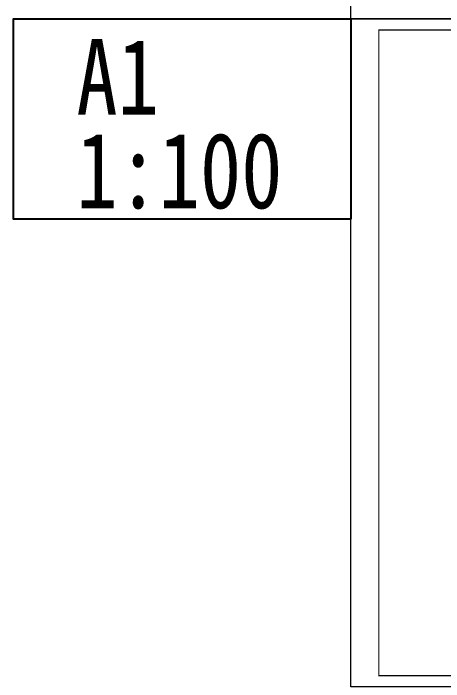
# Model space of a CAD drawing. Extents: x 3774419 to 4775970, y -926964 to 2266.
# Drawn here: x 3774419 to 3812669, y -688889 to -629489 of the extents above; entities that cross this region are included whole.
import ezdxf

# ---------------------------------------------------------------- set-up
doc = ezdxf.new("R2010")
doc.units = 0
doc.header["$LTSCALE"] = 1000
doc.header["$MEASUREMENT"] = 0
doc.layers.add('text', color=7, linetype='CONTINUOUS')
doc.layers.add('图框', color=147, linetype='CONTINUOUS', lineweight=20)
doc.styles.add('黑体', font='simhei.ttf')

msp = doc.modelspace()

# ---------------------------------------------------------------- linework, layer by layer
at = {"layer": 'text', "color": 2}
msp.add_lwpolyline([(3804417.5, -647772.3), (3774419.3, -647772.3), (3774419.3, -629963.9), (3804417.5, -629963.9)], close=True, dxfattribs=at)
at = {"layer": '图框'}
for points in [[(3804417.5, -588009.7), (3863817.3, -588009.7), (3863817.3, -629963.9), (3804417.5, -629963.9)], [(3804417.5, -629963.9), (3888517.5, -629963.9), (3888517.5, -689363.9), (3804417.5, -689363.9)]]:
    msp.add_lwpolyline(points, close=True, dxfattribs=at)
at = {"layer": '图框', "const_width": 100}
msp.add_lwpolyline([(3887517.5, -688363.9), (3887517.5, -630963.9), (3806917.5, -630963.9), (3806917.5, -688363.9)], close=True, dxfattribs=at)

# ---------------------------------------------------------------- texts
at = {"layer": 'text', "color": 2, "style": '黑体', "width": 0.8}
for s, p in [('A1', (3780022.8, -638489.5)), ('1:100', (3780022.8, -646815.6))]:
    msp.add_text(s, height=6729.45, dxfattribs=at).set_placement(p)

doc.saveas('drawing.dxf')
